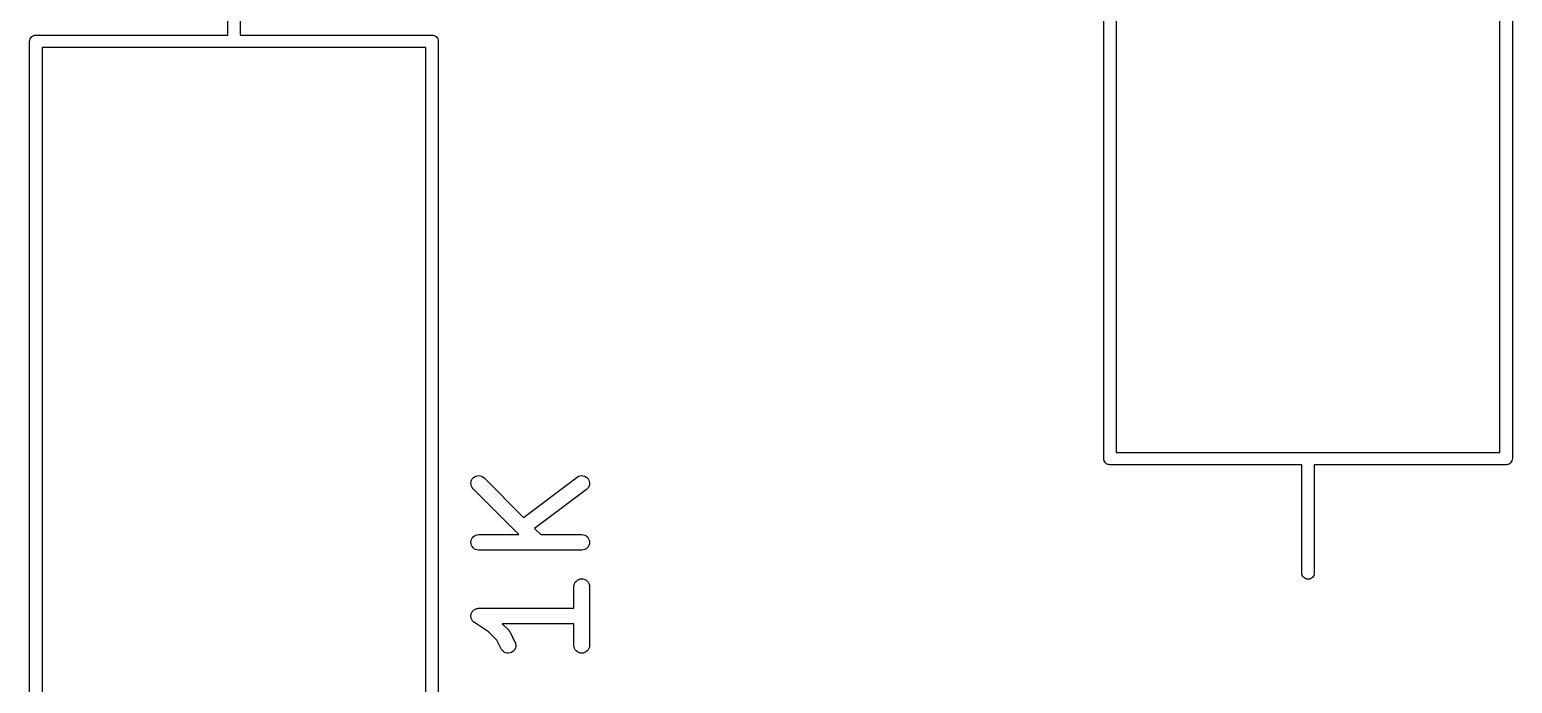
# Model space of a CAD drawing. Extents: x 108.9 to 171.3, y -114.4 to -56.8.
# Drawn here: x 126.8 to 141.17, y -102.5 to -96.16 of the extents above; entities that cross this region are included whole.
import ezdxf

# ---------------------------------------------------------------- set-up
doc = ezdxf.new("R2010")
doc.units = 0
doc.header["$MEASUREMENT"] = 0
doc.layers.add('BLACK', color=7, linetype='CONTINUOUS')

msp = doc.modelspace()

# ---------------------------------------------------------------- linework, layer by layer
at = {"layer": 'BLACK', "linetype": 'CONTINUOUS'}
for p, q in [((137.332, -90.24), (137.332, -100.26)), ((141.052, -100.26), (141.052, -90.24)), ((141.172, -90.1829), (141.172, -100.317)), ((137.212, -100.317), (137.212, -92.2158)), ((128.718, -96.216), (128.718, -95.1631)), ((128.838, -95.1631), (128.838, -96.216)), ((126.798, -96.276), (126.799, -96.2642)), ((126.798, -96.2789), (126.798, -96.276)), ((126.798, -106.413), (126.798, -96.2789)), ((126.799, -96.2642), (126.802, -96.2529)), ((126.802, -96.2529), (126.808, -96.2425)), ((126.808, -96.2425), (126.815, -96.2334)), ((126.815, -96.2334), (126.825, -96.2259)), ((126.825, -96.2259), (126.835, -96.2203)), ((126.835, -96.2203), (126.846, -96.2169)), ((126.846, -96.2169), (126.855, -96.216)), ((126.855, -96.216), (126.858, -96.2157)), ((126.858, -96.2157), (126.861, -96.216)), ((126.861, -96.216), (128.718, -96.216)), ((128.838, -96.216), (130.695, -96.216)), ((130.695, -96.216), (130.698, -96.2157)), ((130.698, -96.2157), (130.701, -96.216)), ((130.701, -96.216), (130.71, -96.2169)), ((130.71, -96.2169), (130.721, -96.2203)), ((130.721, -96.2203), (130.731, -96.2259)), ((130.731, -96.2259), (130.741, -96.2334)), ((130.741, -96.2334), (130.748, -96.2425)), ((130.748, -96.2425), (130.754, -96.2529)), ((130.754, -96.2529), (130.757, -96.2642)), ((130.757, -96.2642), (130.758, -96.276)), ((130.758, -96.276), (130.758, -96.2789)), ((130.758, -96.2789), (130.758, -106.413)), ((128.775, -96.336), (126.918, -96.336)), ((126.918, -96.336), (126.918, -106.356)), ((128.778, -96.3363), (128.775, -96.336)), ((128.781, -96.336), (128.778, -96.3363)), ((130.638, -96.336), (128.781, -96.336)), ((130.638, -106.356), (130.638, -96.336)), ((137.212, -100.32), (137.212, -100.317)), ((137.213, -100.332), (137.212, -100.32)), ((137.332, -100.26), (139.189, -100.26)), ((139.189, -100.26), (139.192, -100.26)), ((139.192, -100.26), (139.195, -100.26)), ((139.195, -100.26), (141.052, -100.26)), ((141.172, -100.32), (141.171, -100.332)), ((141.172, -100.317), (141.172, -100.32)), ((137.216, -100.343), (137.213, -100.332)), ((137.222, -100.353), (137.216, -100.343)), ((137.229, -100.363), (137.222, -100.353)), ((137.239, -100.37), (137.229, -100.363)), ((137.249, -100.376), (137.239, -100.37)), ((137.26, -100.379), (137.249, -100.376)), ((137.269, -100.38), (137.26, -100.379)), ((137.272, -100.38), (137.269, -100.38)), ((137.269, -100.38), (137.269, -100.38)), ((137.275, -100.38), (137.272, -100.38)), ((139.132, -100.38), (137.275, -100.38)), ((139.132, -101.433), (139.132, -100.38)), ((141.109, -100.38), (139.252, -100.38)), ((139.252, -100.38), (139.252, -101.433)), ((141.112, -100.38), (141.109, -100.38)), ((141.115, -100.38), (141.112, -100.38)), ((141.124, -100.379), (141.115, -100.38)), ((141.115, -100.38), (141.115, -100.38)), ((141.135, -100.376), (141.124, -100.379)), ((141.145, -100.37), (141.135, -100.376)), ((141.155, -100.363), (141.145, -100.37)), ((141.162, -100.353), (141.155, -100.363)), ((141.168, -100.343), (141.162, -100.353)), ((141.171, -100.332), (141.168, -100.343)), ((131.075, -100.559), (131.077, -100.545)), ((131.077, -100.574), (131.075, -100.559)), ((131.077, -100.545), (131.081, -100.531)), ((131.081, -100.588), (131.077, -100.574)), ((131.081, -100.531), (131.088, -100.518)), ((131.087, -100.601), (131.081, -100.588)), ((131.097, -100.613), (131.087, -100.601)), ((131.088, -100.518), (131.098, -100.507)), ((131.541, -101.057), (131.097, -100.613)), ((131.097, -100.613), (131.097, -100.613)), ((131.098, -100.507), (131.109, -100.498)), ((131.109, -100.498), (131.122, -100.491)), ((131.122, -100.491), (131.136, -100.487)), ((131.136, -100.487), (131.151, -100.485)), ((131.151, -100.485), (131.165, -100.487)), ((131.165, -100.487), (131.179, -100.491)), ((131.179, -100.491), (131.192, -100.498)), ((131.192, -100.498), (131.203, -100.507)), ((131.203, -100.507), (131.586, -100.89)), ((131.586, -100.89), (132.105, -100.5)), ((132.105, -100.5), (132.106, -100.5)), ((132.106, -100.5), (132.119, -100.492)), ((132.119, -100.492), (132.133, -100.487)), ((132.133, -100.487), (132.147, -100.485)), ((132.147, -100.485), (132.162, -100.486)), ((132.162, -100.486), (132.176, -100.49)), ((132.176, -100.49), (132.189, -100.496)), ((132.189, -100.496), (132.201, -100.505)), ((132.206, -100.61), (132.195, -100.62)), ((132.201, -100.505), (132.211, -100.516)), ((132.215, -100.599), (132.206, -100.61)), ((132.211, -100.516), (132.218, -100.528)), ((132.221, -100.585), (132.215, -100.599)), ((132.218, -100.528), (132.223, -100.542)), ((132.225, -100.571), (132.221, -100.585)), ((132.223, -100.542), (132.225, -100.557)), ((132.225, -100.557), (132.225, -100.571)), ((132.195, -100.62), (131.693, -100.997)), ((131.693, -100.997), (131.753, -101.057)), ((131.075, -101.131), (131.077, -101.117)), ((131.077, -101.146), (131.075, -101.131)), ((131.077, -101.117), (131.081, -101.103)), ((131.081, -101.16), (131.077, -101.146)), ((131.081, -101.103), (131.088, -101.09)), ((131.088, -101.173), (131.081, -101.16)), ((131.088, -101.09), (131.098, -101.078)), ((131.097, -101.184), (131.088, -101.173)), ((131.108, -101.194), (131.097, -101.184)), ((131.098, -101.078), (131.109, -101.069)), ((131.109, -101.069), (131.122, -101.062)), ((131.122, -101.062), (131.136, -101.058)), ((131.136, -101.058), (131.15, -101.057)), ((131.15, -101.057), (131.541, -101.057)), ((131.753, -101.057), (132.15, -101.057)), ((132.15, -101.057), (132.151, -101.057)), ((132.151, -101.057), (132.166, -101.058)), ((132.166, -101.058), (132.18, -101.063)), ((132.18, -101.063), (132.193, -101.07)), ((132.203, -101.185), (132.192, -101.194)), ((132.193, -101.07), (132.204, -101.079)), ((132.213, -101.174), (132.203, -101.185)), ((132.204, -101.079), (132.213, -101.091)), ((132.213, -101.091), (132.22, -101.104)), ((132.22, -101.161), (132.213, -101.174)), ((132.22, -101.104), (132.224, -101.118)), ((132.224, -101.147), (132.22, -101.161)), ((132.224, -101.118), (132.225, -101.132)), ((132.225, -101.132), (132.224, -101.147)), ((131.121, -101.201), (131.108, -101.194)), ((131.135, -101.205), (131.121, -101.201)), ((131.149, -101.207), (131.135, -101.205)), ((131.15, -101.207), (131.149, -101.207)), ((132.15, -101.207), (131.15, -101.207)), ((132.165, -101.205), (132.15, -101.207)), ((132.179, -101.201), (132.165, -101.205)), ((132.192, -101.194), (132.179, -101.201)), ((139.133, -101.442), (139.132, -101.433)), ((139.136, -101.453), (139.133, -101.442)), ((139.142, -101.463), (139.136, -101.453)), ((139.149, -101.473), (139.142, -101.463)), ((139.159, -101.48), (139.149, -101.473)), ((139.169, -101.486), (139.159, -101.48)), ((139.225, -101.48), (139.215, -101.486)), ((139.235, -101.473), (139.225, -101.48)), ((139.242, -101.463), (139.235, -101.473)), ((139.248, -101.453), (139.242, -101.463)), ((139.251, -101.442), (139.248, -101.453)), ((139.252, -101.433), (139.251, -101.442)), ((132.075, -101.559), (132.077, -101.545)), ((132.075, -101.56), (132.075, -101.559)), ((132.075, -101.771), (132.075, -101.56)), ((132.077, -101.545), (132.081, -101.531)), ((132.081, -101.531), (132.088, -101.518)), ((132.088, -101.518), (132.098, -101.507)), ((132.098, -101.507), (132.109, -101.498)), ((132.109, -101.498), (132.122, -101.491)), ((132.122, -101.491), (132.136, -101.487)), ((132.136, -101.487), (132.151, -101.485)), ((132.151, -101.485), (132.165, -101.487)), ((132.165, -101.487), (132.179, -101.491)), ((132.179, -101.491), (132.192, -101.498)), ((132.192, -101.498), (132.204, -101.507)), ((132.204, -101.507), (132.213, -101.519)), ((132.213, -101.519), (132.22, -101.532)), ((132.22, -101.532), (132.224, -101.546)), ((132.224, -101.546), (132.225, -101.56)), ((132.225, -101.56), (132.225, -102.132)), ((139.18, -101.489), (139.169, -101.486)), ((139.192, -101.49), (139.18, -101.489)), ((139.204, -101.489), (139.192, -101.49)), ((139.215, -101.486), (139.204, -101.489)), ((131.075, -101.845), (131.076, -101.838)), ((131.076, -101.853), (131.075, -101.845)), ((131.075, -101.845), (131.075, -101.845)), ((131.075, -101.845), (131.075, -101.845)), ((131.076, -101.838), (131.077, -101.831)), ((131.077, -101.86), (131.076, -101.853)), ((131.077, -101.831), (131.079, -101.824)), ((131.077, -101.831), (131.077, -101.831)), ((131.077, -101.831), (131.077, -101.831)), ((131.079, -101.867), (131.077, -101.86)), ((131.077, -101.86), (131.077, -101.86)), ((131.077, -101.86), (131.077, -101.86)), ((131.079, -101.824), (131.081, -101.817)), ((131.081, -101.874), (131.079, -101.867)), ((131.081, -101.817), (131.085, -101.81)), ((131.081, -101.817), (131.081, -101.817)), ((131.081, -101.817), (131.081, -101.817)), ((131.084, -101.88), (131.081, -101.874)), ((131.081, -101.874), (131.081, -101.874)), ((131.081, -101.874), (131.081, -101.874)), ((131.088, -101.887), (131.084, -101.88)), ((131.085, -101.81), (131.088, -101.804)), ((131.088, -101.804), (131.093, -101.798)), ((131.088, -101.804), (131.088, -101.804)), ((131.088, -101.804), (131.088, -101.804)), ((131.092, -101.893), (131.088, -101.887)), ((131.088, -101.887), (131.088, -101.887)), ((131.088, -101.887), (131.088, -101.887)), ((131.097, -101.898), (131.092, -101.893)), ((131.093, -101.798), (131.098, -101.793)), ((131.102, -101.903), (131.097, -101.898)), ((131.097, -101.898), (131.097, -101.898)), ((131.097, -101.898), (131.097, -101.898)), ((131.098, -101.793), (131.103, -101.788)), ((131.098, -101.793), (131.098, -101.793)), ((131.098, -101.793), (131.098, -101.793)), ((131.108, -101.908), (131.102, -101.903)), ((131.103, -101.788), (131.109, -101.784)), ((131.109, -101.908), (131.108, -101.908)), ((131.108, -101.908), (131.108, -101.908)), ((131.108, -101.908), (131.108, -101.908)), ((131.108, -101.908), (131.108, -101.908)), ((131.109, -101.783), (131.116, -101.78)), ((131.109, -101.784), (131.109, -101.783)), ((131.109, -101.784), (131.109, -101.784)), ((131.245, -102), (131.109, -101.908)), ((131.116, -101.78), (131.122, -101.777)), ((131.122, -101.777), (131.129, -101.775)), ((131.122, -101.777), (131.122, -101.777)), ((131.122, -101.777), (131.122, -101.777)), ((131.129, -101.775), (131.136, -101.772)), ((131.136, -101.772), (131.136, -101.772)), ((131.136, -101.772), (131.136, -101.772)), ((131.136, -101.772), (131.143, -101.772)), ((131.143, -101.772), (131.15, -101.771)), ((131.15, -101.771), (132.075, -101.771)), ((131.327, -102.081), (131.245, -102)), ((132.075, -101.921), (131.379, -101.921)), ((131.379, -101.921), (131.442, -101.983)), ((131.442, -101.983), (131.442, -101.984)), ((131.442, -101.984), (131.445, -101.987)), ((131.445, -101.987), (131.448, -101.991)), ((131.448, -101.991), (131.449, -101.993)), ((131.449, -101.993), (131.451, -101.996)), ((131.451, -101.996), (131.453, -101.999)), ((131.453, -101.999), (131.456, -102.003)), ((131.456, -102.003), (131.503, -102.098)), ((132.075, -102.132), (132.075, -101.921)), ((131.369, -102.165), (131.327, -102.081)), ((131.377, -102.178), (131.369, -102.165)), ((131.387, -102.188), (131.377, -102.178)), ((131.399, -102.197), (131.387, -102.188)), ((131.412, -102.203), (131.399, -102.197)), ((131.469, -102.199), (131.455, -102.204)), ((131.482, -102.191), (131.469, -102.199)), ((131.492, -102.181), (131.482, -102.191)), ((131.501, -102.169), (131.492, -102.181)), ((131.507, -102.156), (131.501, -102.169)), ((131.503, -102.098), (131.504, -102.099)), ((131.504, -102.099), (131.509, -102.113)), ((131.51, -102.142), (131.507, -102.156)), ((131.509, -102.113), (131.511, -102.127)), ((131.511, -102.127), (131.51, -102.142)), ((132.077, -102.146), (132.075, -102.132)), ((132.081, -102.16), (132.077, -102.146)), ((132.088, -102.173), (132.081, -102.16)), ((132.097, -102.185), (132.088, -102.173)), ((132.108, -102.194), (132.097, -102.185)), ((132.121, -102.201), (132.108, -102.194)), ((132.191, -102.194), (132.178, -102.201)), ((132.203, -102.185), (132.191, -102.194)), ((132.212, -102.174), (132.203, -102.185)), ((132.219, -102.161), (132.212, -102.174)), ((132.224, -102.147), (132.219, -102.161)), ((132.225, -102.133), (132.224, -102.147)), ((132.225, -102.132), (132.225, -102.133)), ((131.426, -102.206), (131.412, -102.203)), ((131.441, -102.207), (131.426, -102.206)), ((131.455, -102.204), (131.441, -102.207)), ((132.135, -102.205), (132.121, -102.201)), ((132.15, -102.207), (132.135, -102.205)), ((132.164, -102.205), (132.15, -102.207)), ((132.178, -102.201), (132.164, -102.205))]:
    msp.add_line(p, q, dxfattribs=at)

doc.saveas('drawing.dxf')
